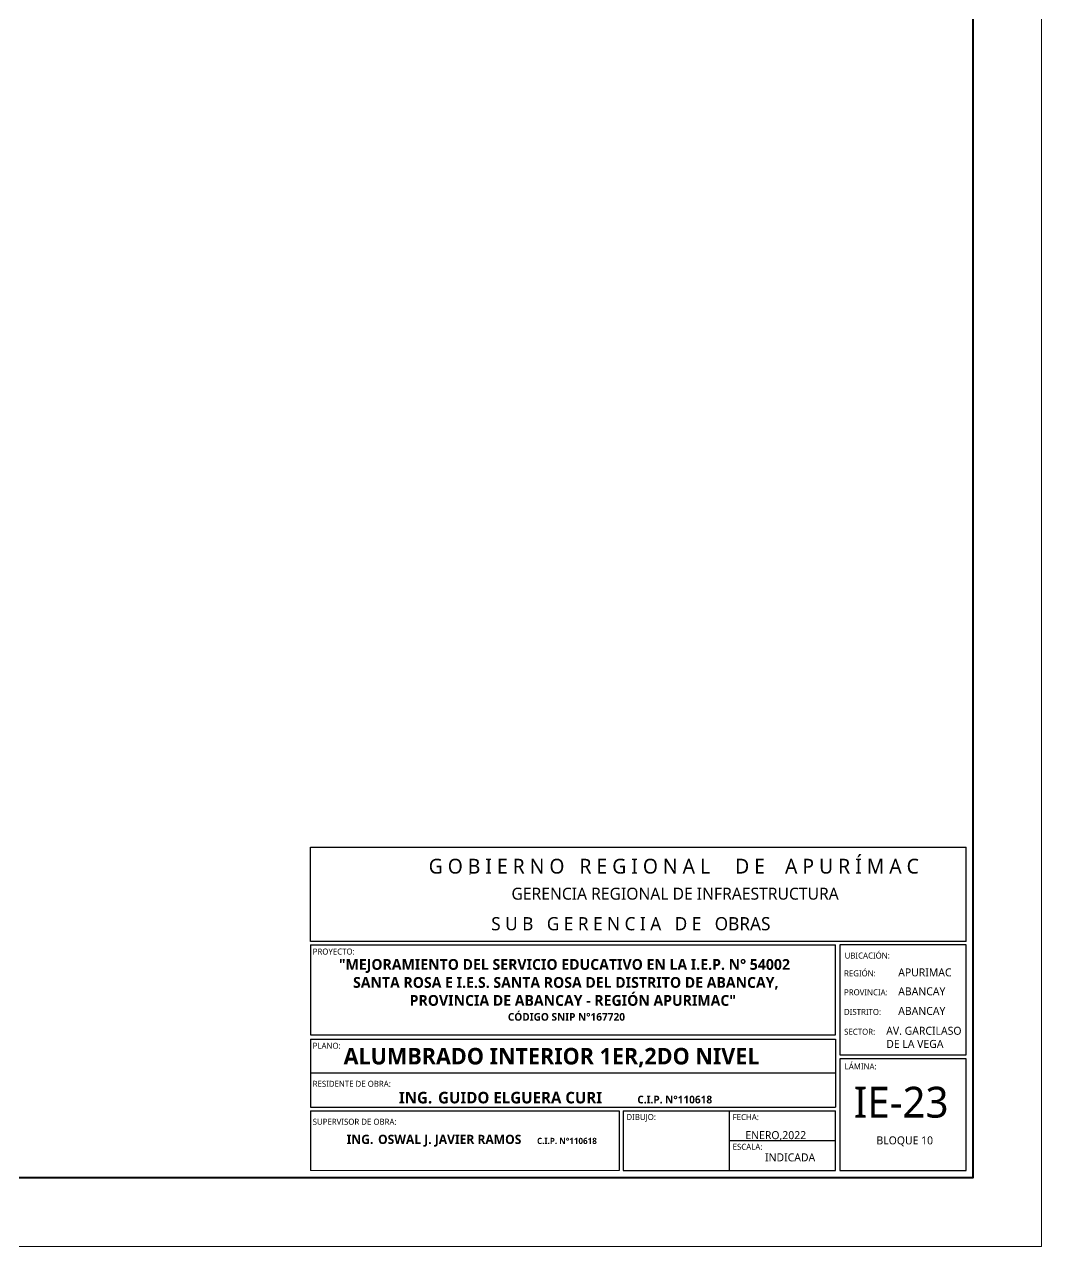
# Model space of a CAD drawing. Header units: metres. Extents: x -17 to 101, y 0 to 79.
# Drawn here: x 35.33 to 50.1, y 37.93 to 55.68 of the extents above; entities that cross this region are included whole.
import ezdxf

# ---------------------------------------------------------------- set-up
doc = ezdxf.new("R2010")
doc.units = ezdxf.units.M
for name, color, linetype, lineweight in [('Cotas varias El', 253, 'Continuous', 13), ('LINEAS_IND.', 252, 'Continuous', 5), ('Membrete', 250, 'Continuous', 15)]:
    doc.layers.add(name, color=color, linetype=linetype, lineweight=lineweight)
doc.styles.add('Generales', font='trebuc.ttf', dxfattribs={"height": 0.1})

msp = doc.modelspace()

# ---------------------------------------------------------------- linework, layer by layer
at = {"layer": 'Cotas varias El'}
msp.add_lwpolyline([(0, 73.43), (50.1, 73.43), (50.1, 37.93), (0, 37.93), (0, 73.43)], dxfattribs=at)
at = {"layer": 'Cotas varias El', "lineweight": 40}
msp.add_lwpolyline([(1, 72.43), (49.1, 72.43), (49.1, 38.93), (1, 38.93)], close=True, dxfattribs=at)
at = {"layer": 'LINEAS_IND.', "color": 7, "ltscale": 0.5}
msp.add_line((41.794, 43.341, 0.571), (41.805, 43.335, 0.571), dxfattribs=at)
msp.add_line((41.794, 43.341, 0.571), (41.805, 43.335, 0.571), dxfattribs=at)
at = {"layer": 'Membrete', "color": 7, "lineweight": 30, "ltscale": 0.5}
for p, q in [((39.486, 42.362), (39.486, 43.731)), ((39.486, 43.731), (49.007, 43.731)), ((49.007, 42.362), (39.486, 42.362)), ((39.486, 42.312), (47.109, 42.312)), ((39.486, 42.312), (39.486, 41.003)), ((39.487, 41.003), (47.109, 41.003)), ((39.487, 40.944), (47.109, 40.944)), ((39.487, 40.944), (39.487, 39.955)), ((47.109, 40.944), (47.109, 39.955)), ((47.109, 40.449), (39.487, 40.449)), ((39.487, 39.955), (47.109, 39.955)), ((39.487, 39.899), (43.967, 39.899)), ((39.487, 39.899), (39.487, 39.033)), ((43.967, 39.899), (43.967, 39.033)), ((44.025, 39.899), (47.109, 39.899)), ((44.025, 39.899), (44.025, 39.033)), ((47.109, 39.466), (45.567, 39.466))]:
    msp.add_line(p, q, dxfattribs=at)
at = {"layer": 'Membrete', "color": 7, "lineweight": 20, "ltscale": 0.5}
msp.add_line((49.007, 43.731), (39.486, 43.731), dxfattribs=at)
msp.add_lwpolyline([(49.007, 42.362), (49.007, 43.731)], dxfattribs=at)
at = {"layer": 'Membrete', "color": 7, "lineweight": 30, "ltscale": 0.5}
for points in [[(49.007, 42.362), (49.007, 43.731)], [(47.109, 41.003), (47.109, 42.312)], [(44.025, 39.033), (47.109, 39.033), (47.109, 39.899)], [(45.567, 39.899), (45.567, 39.033)]]:
    msp.add_lwpolyline(points, dxfattribs=at)
for points in [[(49.007, 42.312), (47.172, 42.312), (47.172, 40.714), (49.007, 40.714)], [(49.007, 40.658), (47.172, 40.658), (47.172, 39.033), (49.007, 39.033)]]:
    msp.add_lwpolyline(points, close=True, dxfattribs=at)
at = {"layer": 'Membrete', "color": 7, "lineweight": 18, "ltscale": 0.5}
msp.add_lwpolyline([(39.487, 39.033), (43.967, 39.033)], dxfattribs=at)
msp.add_lwpolyline([(39.487, 39.033), (43.967, 39.033)], dxfattribs=at)

# ---------------------------------------------------------------- texts
at = {"layer": 'Membrete', "color": 7, "lineweight": 5, "style": 'Generales'}
for s, height, p in [('G O B I E R N O   R E G I O N A L     D E    A P U R Í M A C   ', 0.21504, (41.202, 43.347)), ('GERENCIA REGIONAL DE INFRAESTRUCTURA', 0.17436, (42.404, 42.968)), ('S U B   G E R E N C I A   D E   OBRAS', 0.19179, (42.11, 42.523))]:
    msp.add_text(s, height=height, dxfattribs=at).set_placement(p)
at = {"layer": 'Membrete', "color": 7, "ltscale": 0.5, "style": 'Generales'}
for s, height, p in [('PROYECTO:', 0.0872, (39.518, 42.171)), ('UBICACIÓN:', 0.0872, (47.241, 42.113)), ('REGIÓN:', 0.0872, (47.232, 41.854)), ('APURIMAC', 0.1162, (48.019, 41.854)), ('PROVINCIA:', 0.0872, (47.232, 41.579)), ('ABANCAY', 0.1162, (48.019, 41.579)), ('DISTRITO:', 0.0872, (47.232, 41.294)), ('ABANCAY', 0.1162, (48.019, 41.294)), ('SECTOR: ', 0.0872, (47.234, 41.006)), ('AV. GARCILASO  ', 0.11624, (47.845, 41.006)), ('PLANO:', 0.0872, (39.518, 40.803)), ('DE LA VEGA', 0.1162, (47.845, 40.815)), ('LÁMINA:', 0.0872, (47.242, 40.503)), ('RESIDENTE DE OBRA:', 0.08718, (39.518, 40.25)), ('IE-23', 0.448, (47.372, 39.803)), ('SUPERVISOR DE OBRA:', 0.08718, (39.518, 39.699)), ('DIBUJO:', 0.0872, (44.073, 39.768)), ('FECHA:', 0.0872, (45.615, 39.767)), ('ENERO,2022', 0.1162, (45.8, 39.49)), ('ESCALA:', 0.0872, (45.615, 39.335)), ('BLOQUE 10', 0.1162, (47.703, 39.414)), ('INDICADA', 0.1162, (46.086, 39.167))]:
    msp.add_text(s, height=height, dxfattribs=at).set_placement(p)
at = {"layer": 'Membrete', "color": 7, "ltscale": 0.5, "attachment_point": 1, "style": 'Generales'}
for s, insert, char_height, width in [('\\pi0.5376;{\\fTrebuchet MS|b1|i0|c0|p34;\\H0.6891x;"MEJORAMIENTO DEL SERVICIO EDUCATIVO EN LA I.E.P. N° 54002 \\P\\pi0.74287;SANTA ROSA E I.E.S. SANTA ROSA DEL DISTRITO DE ABANCAY, \\P\\pi1.56467;PROVINCIA DE ABANCAY - REGIÓN APURIMAC"\\H1.4512x;\\P\\pi2.99059;\\H0.49222x;CÓDIGO SNIP N°167720}', (39.361, 42.106), 0.227544, 7.67255), ('{\\fTrebuchet MS|b1|i0|c0|p34;ALUMBRADO INTERIOR 1ER,2DO NIVEL}', (39.967, 40.815), 0.24019, 7.41882), ('\\pi-0.47999,l0.66961,t0.66961;{\\fTrebuchet MS|b1|i0|c0|p34;\\H0.88598x;ING.^IGUIDO ELGUERA CURI         \\H0.66667x;C.I.P. N°110618}', (40.58, 40.177), 0.18962, 5.90179), ('\\pi-0.38399,l0.53568,t0.53568;{\\fTrebuchet MS|b1|i0|c0|p34;\\H0.88598x;ING.^IOSWAL J. JAVIER RAMOS     \\H0.66667x;C.I.P. N°110618}', (39.86, 39.554), 0.151696, 4.72143)]:
    msp.add_mtext(s, dxfattribs=dict(at, insert=insert, char_height=char_height, width=width))

doc.saveas('drawing.dxf')
